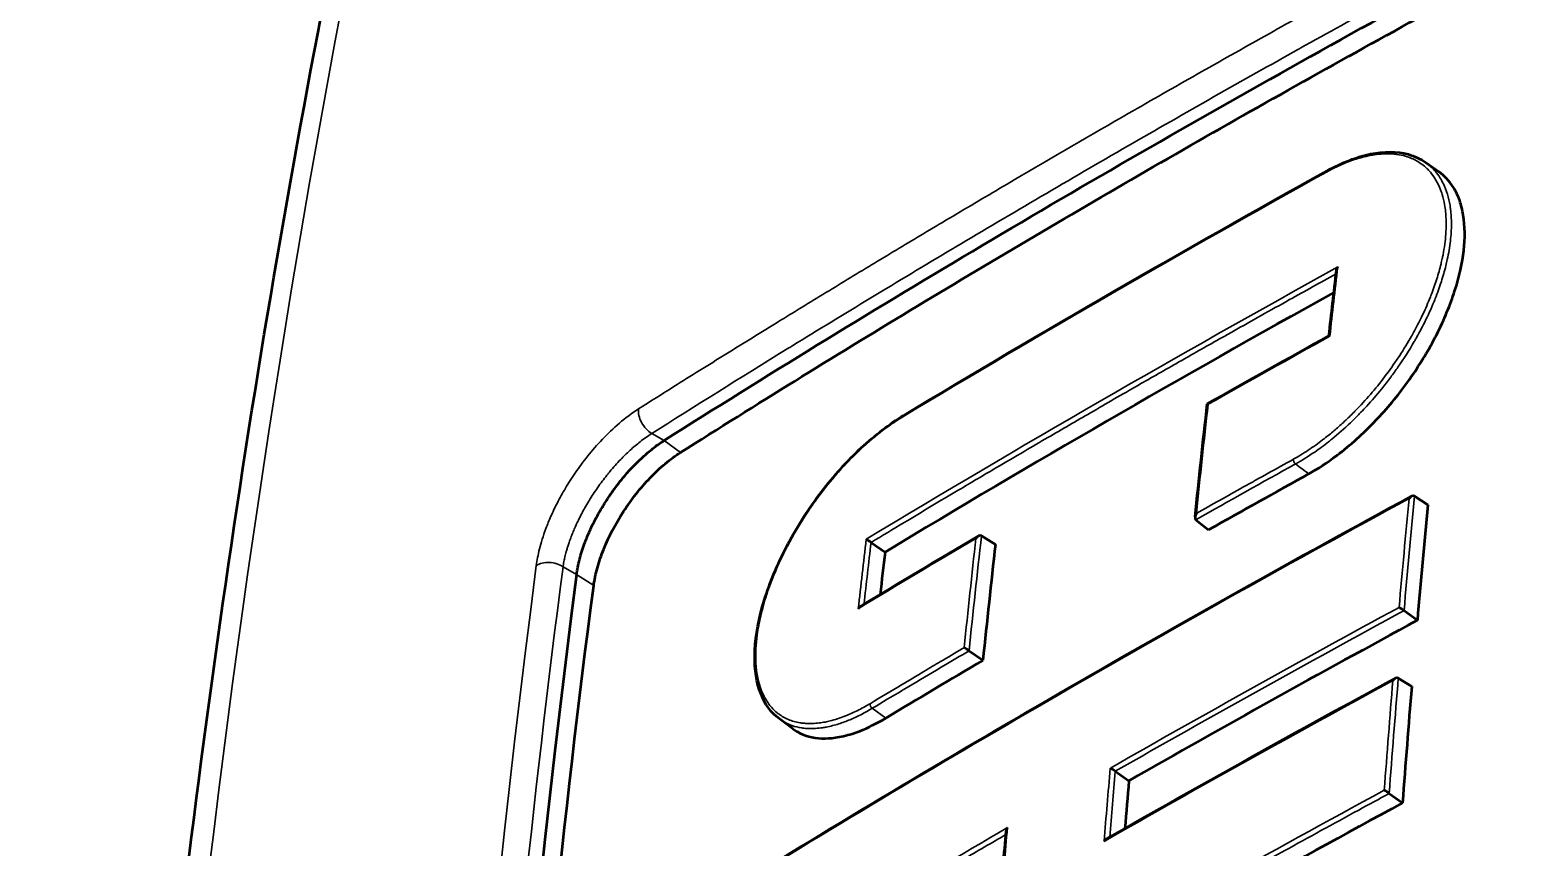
# Model space of a CAD drawing. Header units: millimetres. Extents: x 40 to 2195, y 40 to 1687.
# Drawn here: x 384.21 to 423.98, y 425.25 to 447 of the extents above; entities that cross this region are included whole.
import ezdxf

# ---------------------------------------------------------------- set-up
doc = ezdxf.new("R2010")
doc.units = ezdxf.units.MM
doc.header["$LTSCALE"] = 8
doc.layers.add('Visible (ISO)', color=7, linetype='Continuous', lineweight=50)
doc.layers.add('Visible Narrow (ISO)', color=7, linetype='Continuous', lineweight=35)

msp = doc.modelspace()

# ---------------------------------------------------------------- linework, layer by layer
at = {"layer": 'Visible (ISO)'}
for p, q in [((421.363, 443.468), (421.716, 443.218)), ((421.065, 434.594), (421.422, 434.361)), ((415.246, 433.965), (415.582, 433.692)), ((409.539, 433.537), (409.91, 433.306)), ((406.601, 433.361), (406.973, 433.103)), ((420.785, 431.545), (421.14, 431.287)), ((409.208, 430.477), (409.577, 430.223)), ((420.633, 429.752), (420.99, 429.525)), ((404.162, 428.662), (404.162, 428.662)), ((404.516, 428.401), (404.162, 428.662)), ((404.35, 428.548), (404.35, 428.548)), ((413.101, 427.27), (413.464, 427.018)), ((420.391, 426.681), (420.746, 426.429))]:
    msp.add_line(p, q, dxfattribs=at)
for centre, major_axis, ratio, start_param, end_param in [((692.561, 275.366), (395.235, 0.008), 0.577338, 2.335535, 2.378308), ((418.879, 438.793), (-0.0936, 0.0625), 0.061882, 5.575964, 6.251192), ((415.641, 436.984), (-0.0937, 0.0619), 0.057432, 5.584561, 6.31249), ((403.674, 434.362), (-2.37, 4.402), 0.556854, 0.714726, 0.714738), ((407.521, 436.654), (-0.0515, 0.0857), 0.588874, 6.282755, 6.283228), ((691.066, 223.45), (394.446, -54.236), 0.656787, 2.42076, 2.430083), ((420.987, 434.476), (0.078, 0.118), 0.59797, 0.00349, 1.539846), ((741.531, 210.692), (-227.599, 394.212), 0.57735, 0.680668, 0.689419), ((415.328, 434.08), (-0.077, -0.118), 0.605987, 4.676561, 6.22091), ((409.463, 433.418), (0.077, 0.119), 0.614205, 0.01103, 1.547069), ((406.544, 433.393), (-0.0936, 0.0603), 0.044826, 4.077557, 5.613812), ((726.363, 201.935), (-227.652, 394.305), 0.57735, 0.659259, 0.662531), ((729.544, 203.771), (-227.689, 394.368), 0.57735, 0.664087, 0.672958), ((717.722, 196.945), (-227.724, 394.43), 0.57735, 0.646719, 0.864446), ((406.332, 431.547), (0.076, 0.119), 0.616969, 0.897032, 1.549565), ((420.721, 431.581), (-0.0949, 0.0623), 0.055304, 4.012895, 5.548925), ((692.426, 264.291), (396.568, 0.006), 0.57734, 2.324138, 2.351015), ((409.149, 430.511), (-0.0942, 0.0605), 0.043249, 4.057644, 5.593681), ((691.022, 223.424), (394.234, -55.751), 0.654156, 2.453773, 2.463095), ((420.556, 429.634), (0.077, 0.118), 0.594165, 0.006189, 1.542543), ((741.531, 210.692), (-227.599, 394.212), 0.57735, 0.694418, 0.703158), ((407.284, 428.774), (0.949, -1.762), 0.557039, 4.477203, 4.477208), ((413.039, 427.305), (-0.095, 0.0608), 0.043679, 4.032744, 5.568768), ((733.996, 206.342), (-227.697, 394.383), 0.57735, 0.689461, 0.693062), ((420.326, 426.717), (-0.0956, 0.0619), 0.049384, 4.001946, 5.537979), ((692.377, 259.232), (397.054, 0.005), 0.577343, 2.32418, 2.388196), ((410.301, 425.724), (-0.076, -0.119), 0.605841, 4.692033, 5.419687), ((412.873, 425.358), (0.076, 0.119), 0.60162, 0.852148, 1.54954)]:
    msp.add_ellipse(centre, major_axis=major_axis, ratio=ratio, start_param=start_param, end_param=end_param, dxfattribs=at)
for points in [[(401.092, 436.07), (403.783, 437.772), (409.253, 441.127), (417.72, 446.016), (423.532, 449.174), (426.48, 450.728)], [(407.469, 436.74), (411.15, 438.953), (414.908, 441.123), (418.74, 443.247)], [(418.786, 438.856), (418.851, 439.437), (418.918, 440.018), (418.986, 440.598)], [(415.548, 437.046), (416.621, 437.653), (417.701, 438.257), (418.786, 438.856)], [(415.223, 434.039), (415.327, 435.044), (415.435, 436.046), (415.548, 437.045)], [(403.066, 424.243), (408.846, 427.8), (414.825, 431.252), (420.987, 434.589)], [(406.322, 431.658), (407.36, 432.286), (408.404, 432.91), (409.455, 433.529)], [(412.869, 425.471), (415.398, 426.916), (417.961, 428.342), (420.556, 429.747)], [(404.178, 428.77), (404.179, 428.77), (404.179, 428.77), (404.179, 428.77)], [(410.04, 423.837), (410.091, 424.453), (410.143, 425.068), (410.197, 425.681)]]:
    msp.add_open_spline(points, degree=3, dxfattribs=at)
for points, knots in [([(401.528, 435.752), (403.543, 437.026), (405.583, 438.288), (409.712, 440.783), (411.801, 442.016), (416.028, 444.457), (418.165, 445.663), (422.486, 448.047), (424.671, 449.225), (426.878, 450.388)], [-3.586311, -3.586311, -3.586311, -3.586311, -2.689698, -2.689698, -1.793156, -1.793156, -0.896615, -0.896615, -0.000001, -0.000001, -0.000001, -0.000001]), ([(389.441, 315.745), (387.277, 333.334), (386.018, 350.579), (385.342, 383.905), (385.921, 400.061), (388.508, 426.858), (390.098, 437.858), (392.172, 448.43)], [0, 0, 0, 0, 6.038651, 6.038651, 12.069741, 12.069741, 16.50056, 16.50056, 16.50056, 16.50056]), ([(418.74, 443.247), (419.137, 443.467), (419.532, 443.621), (420.257, 443.769), (420.597, 443.767), (421.065, 443.64), (421.224, 443.566), (421.364, 443.467)], [0, 0, 0, 0, 0.1638982, 0.1638982, 0.3257086, 0.3257086, 0.4207474, 0.4207474, 0.4207474, 0.4207474]), ([(418.247, 435.183), (418.492, 435.319), (418.74, 435.481), (418.986, 435.666), (419.061, 435.722), (419.136, 435.78), (419.21, 435.841), (419.381, 435.98), (419.55, 436.129), (419.716, 436.287), (419.861, 436.425), (420.003, 436.57), (420.141, 436.72), (420.44, 437.045), (420.72, 437.395), (420.975, 437.762), (420.979, 437.768), (420.984, 437.775), (420.988, 437.781), (421.228, 438.127), (421.454, 438.501), (421.654, 438.895), (421.753, 439.09), (421.845, 439.288), (421.928, 439.491), (422.007, 439.681), (422.074, 439.865), (422.132, 440.044), (422.259, 440.437), (422.336, 440.8), (422.373, 441.126), (422.41, 441.451), (422.411, 441.771), (422.362, 442.069), (422.341, 442.203), (422.309, 442.332), (422.266, 442.454), (422.221, 442.585), (422.165, 442.702), (422.101, 442.806), (421.993, 442.978), (421.863, 443.115), (421.716, 443.218)], [0.000096, 0.000096, 0.000096, 0.000096, 0.102098, 0.102098, 0.102098, 0.133174, 0.133174, 0.133174, 0.204765, 0.204765, 0.204765, 0.267338, 0.267338, 0.267338, 0.402582, 0.402582, 0.402582, 0.404955, 0.404955, 0.404955, 0.532597, 0.532597, 0.532597, 0.595416, 0.595416, 0.595416, 0.65441, 0.65441, 0.65441, 0.784707, 0.784707, 0.784707, 0.914588, 0.914588, 0.914588, 0.972952, 0.972952, 0.972952, 1.035203, 1.035203, 1.035203, 1.13872, 1.13872, 1.13872, 1.13872]), ([(418.986, 440.598), (418.986, 440.601), (418.986, 440.604), (418.99, 440.621), (418.994, 440.636), (419.009, 440.668), (419.018, 440.682), (419.022, 440.688), (419.022, 440.689), (419.022, 440.689)], [-0.004245898, -0.004245898, -0.004245898, -0.004245898, -0.003891126, -0.003891126, -0.002246713, -0.002246713, 0, 0, 0.000037705, 0.000037705, 0.000037705, 0.000037705]), ([(404.162, 428.662), (403.943, 428.822), (403.773, 429.056), (403.552, 429.624), (403.499, 429.966), (403.509, 430.739), (403.579, 431.183), (403.834, 432.103), (404.024, 432.591), (404.496, 433.542), (404.783, 434.018), (405.415, 434.898), (405.768, 435.314), (406.495, 436.038), (406.879, 436.355), (407.326, 436.652), (407.397, 436.697), (407.468, 436.739)], [0, 0, 0, 0, 0.156813, 0.156813, 0.314571, 0.314571, 0.479921, 0.479921, 0.645399, 0.645399, 0.808947, 0.808947, 0.970723, 0.970723, 1.131718, 1.131718, 1.162251, 1.162251, 1.162251, 1.162251]), ([(398.763, 432.502), (398.771, 432.567), (398.782, 432.632), (398.808, 432.766), (398.824, 432.834), (398.878, 433.042), (398.922, 433.185), (399.012, 433.427), (399.052, 433.525), (399.12, 433.679), (399.145, 433.736), (399.245, 433.942), (399.325, 434.092), (399.462, 434.323), (399.513, 434.406), (399.619, 434.569), (399.674, 434.65), (399.832, 434.87), (399.938, 435.006), (400.214, 435.33), (400.387, 435.508), (400.652, 435.744), (400.74, 435.818), (400.916, 435.953), (401.004, 436.015), (401.092, 436.07)], [0.0000293, 0.0000293, 0.0000293, 0.0000293, 0.0255319, 0.0255319, 0.0510632, 0.0510632, 0.1022479, 0.1022479, 0.1363719, 0.1363719, 0.155874, 0.155874, 0.2078289, 0.2078289, 0.2370994, 0.2370994, 0.2663457, 0.2663457, 0.3184127, 0.3184127, 0.396802, 0.396802, 0.43599, 0.43599, 0.4751373, 0.4751373, 0.4751373, 0.4751373]), ([(399.219, 432.215), (399.238, 432.363), (399.271, 432.52), (399.361, 432.846), (399.418, 433.014), (399.623, 433.518), (399.802, 433.857), (400.226, 434.508), (400.466, 434.812), (400.853, 435.216), (400.988, 435.342), (401.259, 435.568), (401.394, 435.668), (401.528, 435.752)], [-0.472271, -0.472271, -0.472271, -0.472271, -0.4128749, -0.4128749, -0.3533168, -0.3533168, -0.2361431, -0.2361431, -0.1192649, -0.1192649, -0.059496, -0.059496, -0.000001, -0.000001, -0.000001, -0.000001]), ([(397.135, 352.752), (396.213, 366.723), (395.926, 380.375), (396.622, 406.921), (397.605, 419.796), (399.219, 432.215)], [-9.905789, -9.905789, -9.905789, -9.905789, -4.95291, -4.95291, -0.00002, -0.00002, -0.00002, -0.00002]), ([(404.516, 428.401), (404.55, 428.376), (404.585, 428.353), (404.621, 428.332), (404.625, 428.33), (404.628, 428.328), (404.632, 428.326), (404.822, 428.217), (405.044, 428.156), (405.292, 428.147), (405.406, 428.143), (405.526, 428.149), (405.651, 428.167), (405.795, 428.187), (405.944, 428.221), (406.097, 428.27), (406.164, 428.291), (406.232, 428.315), (406.3, 428.342), (406.525, 428.429), (406.757, 428.544), (406.993, 428.686)], [1.1377268, 1.1377268, 1.1377268, 1.1377268, 1.1636185, 1.1636185, 1.1636185, 1.1660145, 1.1660145, 1.1660145, 1.3017024, 1.3017024, 1.3017024, 1.3644493, 1.3644493, 1.3644493, 1.4363101, 1.4363101, 1.4363101, 1.467449, 1.467449, 1.467449, 1.5698715, 1.5698715, 1.5698715, 1.5698715])]:
    msp.add_open_spline(points, degree=3, knots=knots, dxfattribs=at)
at = {"layer": 'Visible Narrow (ISO)'}
for p, q in [((400.474, 436.587), (400.474, 436.587)), ((400.765, 436.259), (401.092, 436.07)), ((401.092, 436.07), (401.528, 435.752)), ((398.402, 432.711), (398.763, 432.503)), ((398.763, 432.502), (399.219, 432.215)), ((406.634, 428.946), (406.993, 428.686))]:
    msp.add_line(p, q, dxfattribs=at)
for centre, major_axis, ratio, start_param, end_param in [((695.693, 185.97), (-215.007, 399.564), 0.556828, 0.595999, 0.960568), ((692.607, 278.576), (-395.384, 0), 0.577351, 5.477629, 5.517946), ((418.789, 443.16), (-0.0485, 0.0875), 0.565595, 0.000357, 0.660539), ((692.563, 275.514), (395.818, 0), 0.577351, 2.333772, 2.378618), ((738.822, 209.127), (227.951, -394.822), 0.57735, 3.800593, 3.805917), ((693.362, 244.994), (-397.593, 30.477), 0.626068, 5.521472, 5.532769), ((400.777, 436.66), (-0.267, 0.423), 0.602997, 0.615309, 2.297473), ((407.521, 436.654), (-0.0515, 0.0857), 0.588874, 0.000043, 0.639835), ((735.636, 207.288), (227.988, -394.887), 0.57735, 3.805942, 3.814284), ((692.497, 233.861), (396.863, -41.236), 0.638621, 2.399313, 2.403984), ((417.907, 435.523), (0.0484, -0.0875), 0.566522, 3.856835, 5.361165), ((691.933, 222.785), (396.189, -54.476), 0.656788, 2.420802, 2.430034), ((692.497, 233.861), (396.863, -41.236), 0.638621, 2.403984, 2.408316), ((692.461, 267.457), (-396.827, 0), 0.57735, 5.466008, 5.529565), ((741.462, 210.652), (-227.9, 394.735), 0.57735, 0.680927, 0.689162), ((741.36, 210.81), (-227.73, 394.438), 0.577351, 0.680704, 0.689382), ((693.389, 245.002), (-397.516, 31.467), 0.62445, 5.556343, 5.567641), ((729.456, 203.72), (-227.988, 394.887), 0.57735, 0.664345, 0.6727), ((729.374, 203.881), (-227.834, 394.6), 0.577362, 0.664111, 0.672909), ((726.271, 201.881), (-227.951, 394.822), 0.57735, 0.659, 0.66433), ((726.43, 201.854), (-227.963, 394.857), 0.577342, 0.65923, 0.663987), ((717.337, 196.723), (228.211, -395.272), 0.57735, 3.788423, 4.005991), ((398.061, 432.498), (-0.496, 0.064), 0.651559, 4.041814, 5.631396), ((692.428, 264.427), (397.156, 0), 0.57735, 2.324442, 2.351319), ((692.421, 264.342), (397.06, 0), 0.57735, 2.324191, 2.351068), ((692.407, 262.4), (-397.36, -0.005), 0.577342, 5.466045, 5.492908), ((741.462, 210.652), (-227.9, 394.735), 0.57735, 0.694676, 0.702901), ((741.397, 210.782), (-227.756, 394.484), 0.577351, 0.694454, 0.70312), ((406.644, 429.021), (0.0515, -0.0857), 0.588839, 3.807202, 5.340252), ((733.915, 206.295), (-227.998, 394.904), 0.57735, 0.689204, 0.694715), ((734.067, 206.276), (-228.006, 394.924), 0.577346, 0.689428, 0.694386), ((692.378, 259.362), (397.644, -0.001), 0.577351, 2.324482, 2.387909), ((692.422, 264.502), (397.147, 0.078), 0.577224, 2.360956, 2.387833), ((731.177, 204.714), (227.998, -394.904), 0.57735, 3.830796, 3.836308)]:
    msp.add_ellipse(centre, major_axis=major_axis, ratio=ratio, start_param=start_param, end_param=end_param, dxfattribs=at)
for points, knots in [([(425.853, 451.6), (425.319, 451.319), (424.772, 451.029), (424.21, 450.729), (423.662, 450.437), (423.101, 450.136), (422.525, 449.826), (422.338, 449.725), (422.148, 449.622), (421.958, 449.519), (421.442, 449.24), (420.916, 448.953), (420.38, 448.66), (419.861, 448.376), (419.333, 448.085), (418.798, 447.79), (418.416, 447.578), (418.03, 447.363), (417.641, 447.146), (417.045, 446.814), (416.443, 446.476), (415.837, 446.133), (415.239, 445.795), (414.637, 445.453), (414.032, 445.107), (413.719, 444.927), (413.404, 444.746), (413.089, 444.565), (412.07, 443.977), (411.045, 443.381), (410.031, 442.783), (409.517, 442.48), (409.006, 442.177), (408.499, 441.875), (408.056, 441.612), (407.617, 441.349), (407.184, 441.088), (406.745, 440.824), (406.313, 440.563), (405.887, 440.304), (405.452, 440.04), (405.024, 439.779), (404.606, 439.523), (404.458, 439.432), (404.312, 439.343), (404.168, 439.254), (403.677, 438.952), (403.201, 438.658), (402.739, 438.371), (402.264, 438.075), (401.802, 437.787), (401.354, 437.505), (401.034, 437.304), (400.72, 437.107), (400.412, 436.912)], [0, 0, 0, 0, 0.072612, 0.072612, 0.072612, 0.143538, 0.143538, 0.143538, 0.166667, 0.166667, 0.166667, 0.229194, 0.229194, 0.229194, 0.289872, 0.289872, 0.289872, 0.333333, 0.333333, 0.333333, 0.400048, 0.400048, 0.400048, 0.46584, 0.46584, 0.46584, 0.5, 0.5, 0.5, 0.610613, 0.610613, 0.610613, 0.666667, 0.666667, 0.666667, 0.715567, 0.715567, 0.715567, 0.76497, 0.76497, 0.76497, 0.815524, 0.815524, 0.815524, 0.833333, 0.833333, 0.833333, 0.893665, 0.893665, 0.893665, 0.955708, 0.955708, 0.955708, 1, 1, 1, 1]), ([(426.175, 450.929), (424.98, 450.299), (423.719, 449.627), (422.384, 448.905), (422.351, 448.887), (422.317, 448.869), (422.284, 448.851), (420.928, 448.116), (419.494, 447.33), (418.025, 446.51), (418.008, 446.5), (417.99, 446.491), (417.973, 446.481), (416.485, 445.651), (414.961, 444.787), (413.426, 443.902), (411.892, 443.018), (410.347, 442.113), (408.841, 441.216), (408.822, 441.204), (408.802, 441.192), (408.782, 441.181), (407.297, 440.296), (405.851, 439.419), (404.515, 438.598), (404.481, 438.576), (404.446, 438.555), (404.411, 438.533), (403.098, 437.726), (401.892, 436.971), (400.765, 436.259)], [0.0000023, 0.0000023, 0.0000023, 0.0000023, 0.1626297, 0.1626297, 0.1626297, 0.1666667, 0.1666667, 0.1666667, 0.3313925, 0.3313925, 0.3313925, 0.3333333, 0.3333333, 0.3333333, 0.5, 0.5, 0.5, 0.6666667, 0.6666667, 0.6666667, 0.6688647, 0.6688647, 0.6688647, 0.8333333, 0.8333333, 0.8333333, 0.8376343, 0.8376343, 0.8376343, 1, 1, 1, 1]), ([(417.838, 435.571), (417.904, 435.609), (417.97, 435.648), (418.036, 435.688), (418.102, 435.728), (418.169, 435.77), (418.235, 435.814), (418.301, 435.858), (418.368, 435.904), (418.434, 435.951), (418.496, 435.995), (418.557, 436.041), (418.619, 436.088), (418.645, 436.109), (418.671, 436.129), (418.698, 436.15), (418.782, 436.216), (418.866, 436.286), (418.951, 436.358), (419.035, 436.431), (419.12, 436.506), (419.204, 436.584), (419.288, 436.662), (419.371, 436.743), (419.454, 436.826), (419.47, 436.843), (419.486, 436.859), (419.502, 436.875), (419.516, 436.89), (419.53, 436.904), (419.544, 436.919), (419.68, 437.059), (419.812, 437.205), (419.94, 437.356), (420.069, 437.508), (420.194, 437.664), (420.313, 437.824), (420.316, 437.828), (420.319, 437.832), (420.322, 437.836), (420.443, 437.998), (420.559, 438.164), (420.67, 438.333), (420.78, 438.502), (420.885, 438.674), (420.983, 438.847), (420.988, 438.856), (420.994, 438.866), (420.999, 438.875), (421.1, 439.055), (421.194, 439.237), (421.28, 439.419), (421.355, 439.577), (421.424, 439.735), (421.486, 439.892), (421.495, 439.915), (421.504, 439.938), (421.513, 439.962), (421.566, 440.099), (421.614, 440.236), (421.657, 440.371), (421.699, 440.506), (421.737, 440.64), (421.769, 440.771), (421.78, 440.818), (421.791, 440.864), (421.8, 440.91), (421.808, 440.945), (421.815, 440.98), (421.822, 441.014), (421.859, 441.204), (421.884, 441.388), (421.897, 441.565), (421.903, 441.657), (421.907, 441.748), (421.907, 441.836), (421.907, 441.878), (421.906, 441.919), (421.904, 441.96), (421.899, 442.096), (421.886, 442.225), (421.864, 442.348), (421.848, 442.441), (421.826, 442.531), (421.8, 442.617), (421.787, 442.66), (421.773, 442.702), (421.757, 442.743), (421.722, 442.835), (421.68, 442.922), (421.633, 443.002), (421.589, 443.077), (421.54, 443.146), (421.487, 443.21), (421.456, 443.246), (421.423, 443.281), (421.389, 443.313), (421.308, 443.391), (421.218, 443.457), (421.12, 443.512), (421.077, 443.536), (421.033, 443.558), (420.987, 443.577), (420.935, 443.599), (420.882, 443.618), (420.827, 443.635), (420.75, 443.657), (420.669, 443.674), (420.585, 443.685), (420.504, 443.696), (420.419, 443.701), (420.332, 443.701), (420.263, 443.701), (420.193, 443.697), (420.121, 443.69), (420.116, 443.69), (420.111, 443.689), (420.106, 443.689), (420.034, 443.681), (419.96, 443.671), (419.886, 443.656), (419.811, 443.642), (419.736, 443.625), (419.66, 443.604), (419.626, 443.595), (419.592, 443.586), (419.558, 443.575), (419.496, 443.556), (419.433, 443.535), (419.37, 443.512), (419.337, 443.501), (419.305, 443.488), (419.272, 443.475), (419.209, 443.45), (419.144, 443.423), (419.079, 443.393), (419.015, 443.364), (418.95, 443.333), (418.885, 443.3), (418.83, 443.272), (418.776, 443.243), (418.72, 443.212)], [0.0000277, 0.0000277, 0.0000277, 0.0000277, 0.0176556, 0.0176556, 0.0176556, 0.0354503, 0.0354503, 0.0354503, 0.0532686, 0.0532686, 0.0532686, 0.0698869, 0.0698869, 0.0698869, 0.0769231, 0.0769231, 0.0769231, 0.0996333, 0.0996333, 0.0996333, 0.1224928, 0.1224928, 0.1224928, 0.1454533, 0.1454533, 0.1454533, 0.149911, 0.149911, 0.149911, 0.1538462, 0.1538462, 0.1538462, 0.1918536, 0.1918536, 0.1918536, 0.2298611, 0.2298611, 0.2298611, 0.2307692, 0.2307692, 0.2307692, 0.2692308, 0.2692308, 0.2692308, 0.3076923, 0.3076923, 0.3076923, 0.3098152, 0.3098152, 0.3098152, 0.3498097, 0.3498097, 0.3498097, 0.3846154, 0.3846154, 0.3846154, 0.3897722, 0.3897722, 0.3897722, 0.4202499, 0.4202499, 0.4202499, 0.4507662, 0.4507662, 0.4507662, 0.4615385, 0.4615385, 0.4615385, 0.4697431, 0.4697431, 0.4697431, 0.5148635, 0.5148635, 0.5148635, 0.5384615, 0.5384615, 0.5384615, 0.5497243, 0.5497243, 0.5497243, 0.5868972, 0.5868972, 0.5868972, 0.6153846, 0.6153846, 0.6153846, 0.6296864, 0.6296864, 0.6296864, 0.6621372, 0.6621372, 0.6621372, 0.6923077, 0.6923077, 0.6923077, 0.7096895, 0.7096895, 0.7096895, 0.7510607, 0.7510607, 0.7510607, 0.7692308, 0.7692308, 0.7692308, 0.7896905, 0.7896905, 0.7896905, 0.8182969, 0.8182969, 0.8182969, 0.8461538, 0.8461538, 0.8461538, 0.8680916, 0.8680916, 0.8680916, 0.8695888, 0.8695888, 0.8695888, 0.8915379, 0.8915379, 0.8915379, 0.9134332, 0.9134332, 0.9134332, 0.9230769, 0.9230769, 0.9230769, 0.9408579, 0.9408579, 0.9408579, 0.9499439, 0.9499439, 0.9499439, 0.967707, 0.967707, 0.967707, 0.9853087, 0.9853087, 0.9853087, 0.9999724, 0.9999724, 0.9999724, 0.9999724]), ([(417.897, 435.448), (417.898, 435.449), (417.9, 435.45), (418.069, 435.544), (418.238, 435.649), (418.53, 435.85), (418.653, 435.941), (418.805, 436.061), (418.834, 436.084), (419.031, 436.243), (419.197, 436.39), (419.455, 436.635), (419.547, 436.727), (419.69, 436.875), (419.741, 436.93), (419.927, 437.132), (420.059, 437.284), (420.27, 437.545), (420.351, 437.65), (420.497, 437.844), (420.561, 437.934), (420.778, 438.246), (420.923, 438.473), (421.072, 438.731), (421.088, 438.759), (421.173, 438.909), (421.239, 439.032), (421.393, 439.335), (421.477, 439.515), (421.574, 439.747), (421.596, 439.799), (421.676, 440.002), (421.73, 440.152), (421.824, 440.442), (421.864, 440.582), (421.912, 440.776), (421.925, 440.833), (421.974, 441.057), (422.001, 441.221), (422.037, 441.537), (422.046, 441.687), (422.046, 441.967), (422.038, 442.097), (422.018, 442.254), (422.014, 442.288), (421.991, 442.429), (421.967, 442.531), (421.908, 442.724), (421.873, 442.815), (421.806, 442.955), (421.778, 443.007), (421.708, 443.119), (421.665, 443.178), (421.544, 443.321), (421.46, 443.399), (421.366, 443.466), (421.365, 443.466), (421.364, 443.467)], [0, 0, 0, 0, 0.0004379, 0.0004379, 0.0447395, 0.0447395, 0.0769231, 0.0769231, 0.0845261, 0.0845261, 0.1286668, 0.1286668, 0.1538462, 0.1538462, 0.1680747, 0.1680747, 0.205981, 0.205981, 0.2307692, 0.2307692, 0.2512699, 0.2512699, 0.3016644, 0.3016644, 0.3076923, 0.3076923, 0.3343977, 0.3343977, 0.3733269, 0.3733269, 0.3846154, 0.3846154, 0.4174197, 0.4174197, 0.4487234, 0.4487234, 0.4615385, 0.4615385, 0.5004539, 0.5004539, 0.5384615, 0.5384615, 0.5739562, 0.5739562, 0.5837168, 0.5837168, 0.6153846, 0.6153846, 0.6467909, 0.6467909, 0.6668029, 0.6668029, 0.6923077, 0.6923077, 0.7336241, 0.7336241, 0.7341614, 0.7341614, 0.7341614, 0.7341614]), ([(406.601, 433.361), (406.895, 433.538), (407.19, 433.715), (407.486, 433.893), (407.961, 434.178), (408.439, 434.463), (408.922, 434.75), (409.26, 434.95), (409.6, 435.151), (409.941, 435.352), (410.185, 435.495), (410.43, 435.639), (410.675, 435.783), (410.884, 435.906), (411.094, 436.028), (411.303, 436.15), (411.681, 436.371), (412.058, 436.59), (412.438, 436.809), (412.861, 437.054), (413.286, 437.299), (413.716, 437.546), (414.071, 437.749), (414.43, 437.954), (414.794, 438.161), (414.8, 438.165), (414.806, 438.168), (414.812, 438.171), (414.87, 438.204), (414.928, 438.237), (414.986, 438.271), (415.345, 438.475), (415.71, 438.681), (416.083, 438.891), (416.136, 438.921), (416.189, 438.951), (416.243, 438.981), (416.728, 439.254), (417.227, 439.534), (417.738, 439.819), (418.143, 440.045), (418.555, 440.273), (418.975, 440.505)], [0, 0, 0, 0, 0.0768913, 0.0768913, 0.0768913, 0.2, 0.2, 0.2, 0.2859818, 0.2859818, 0.2859818, 0.3474561, 0.3474561, 0.3474561, 0.4, 0.4, 0.4, 0.4945353, 0.4945353, 0.4945353, 0.6, 0.6, 0.6, 0.6871243, 0.6871243, 0.6871243, 0.6885505, 0.6885505, 0.6885505, 0.7024038, 0.7024038, 0.7024038, 0.7878384, 0.7878384, 0.7878384, 0.8, 0.8, 0.8, 0.9104398, 0.9104398, 0.9104398, 0.9977365, 0.9977365, 0.9977365, 0.9977365]), ([(400.412, 436.912), (400.233, 436.798), (399.892, 436.541), (399.438, 436.106), (399.05, 435.658), (398.725, 435.218), (398.459, 434.8), (398.244, 434.409), (398.075, 434.051), (397.944, 433.728), (397.844, 433.435), (397.774, 433.184), (397.723, 432.953), (397.701, 432.812), (397.692, 432.745)], [0, 0, 0, 0, 0.0833333, 0.1666667, 0.25, 0.3333333, 0.4166667, 0.5, 0.5833333, 0.6666667, 0.75, 0.8333333, 0.9166667, 1, 1, 1, 1]), ([(407.449, 436.705), (407.386, 436.667), (407.323, 436.627), (407.26, 436.586), (407.133, 436.502), (407.007, 436.412), (406.881, 436.316), (406.836, 436.282), (406.792, 436.247), (406.747, 436.211), (406.685, 436.16), (406.623, 436.109), (406.561, 436.055), (406.486, 435.99), (406.411, 435.923), (406.336, 435.853), (406.261, 435.783), (406.186, 435.711), (406.112, 435.637), (406.038, 435.563), (405.965, 435.487), (405.892, 435.409), (405.873, 435.388), (405.853, 435.367), (405.834, 435.346), (405.787, 435.295), (405.741, 435.243), (405.695, 435.19), (405.529, 435), (405.369, 434.802), (405.216, 434.598), (405.146, 434.503), (405.077, 434.408), (405.01, 434.31), (404.979, 434.266), (404.949, 434.222), (404.919, 434.178), (404.721, 433.881), (404.537, 433.573), (404.374, 433.262), (404.358, 433.231), (404.342, 433.201), (404.327, 433.17), (404.311, 433.139), (404.295, 433.108), (404.28, 433.077), (404.124, 432.764), (403.99, 432.449), (403.881, 432.14), (403.865, 432.095), (403.849, 432.05), (403.834, 432.005), (403.829, 431.99), (403.824, 431.975), (403.819, 431.96), (403.759, 431.773), (403.707, 431.59), (403.665, 431.41), (403.624, 431.236), (403.593, 431.066), (403.571, 430.902), (403.536, 430.647), (403.524, 430.405), (403.535, 430.181), (403.539, 430.111), (403.544, 430.043), (403.552, 429.977), (403.553, 429.965), (403.555, 429.953), (403.556, 429.942), (403.59, 429.684), (403.657, 429.456), (403.756, 429.263), (403.759, 429.257), (403.762, 429.252), (403.765, 429.246), (403.774, 429.229), (403.783, 429.212), (403.792, 429.196), (403.821, 429.147), (403.851, 429.1), (403.883, 429.057), (403.916, 429.013), (403.95, 428.972), (403.987, 428.934), (404.023, 428.896), (404.06, 428.861), (404.1, 428.829), (404.129, 428.805), (404.158, 428.783), (404.189, 428.763), (404.21, 428.749), (404.231, 428.735), (404.253, 428.722), (404.3, 428.695), (404.349, 428.67), (404.399, 428.649), (404.499, 428.608), (404.603, 428.579), (404.711, 428.561), (404.726, 428.559), (404.741, 428.557), (404.756, 428.555), (404.79, 428.55), (404.824, 428.547), (404.859, 428.545), (404.917, 428.541), (404.977, 428.54), (405.036, 428.542), (405.098, 428.544), (405.159, 428.549), (405.221, 428.556), (405.273, 428.563), (405.325, 428.571), (405.377, 428.581), (405.421, 428.59), (405.465, 428.599), (405.509, 428.61), (405.574, 428.626), (405.639, 428.644), (405.703, 428.665), (405.769, 428.686), (405.835, 428.71), (405.901, 428.735), (405.932, 428.747), (405.962, 428.759), (405.993, 428.772), (406.044, 428.794), (406.094, 428.816), (406.144, 428.839), (406.201, 428.866), (406.258, 428.895), (406.315, 428.924), (406.373, 428.955), (406.431, 428.987), (406.488, 429.019), (406.516, 429.036), (406.544, 429.052), (406.573, 429.069)], [0, 0, 0, 0, 0.0162412, 0.0162412, 0.0162412, 0.0490867, 0.0490867, 0.0490867, 0.0607006, 0.0607006, 0.0607006, 0.0769231, 0.0769231, 0.0769231, 0.0965202, 0.0965202, 0.0965202, 0.1161638, 0.1161638, 0.1161638, 0.1357988, 0.1357988, 0.1357988, 0.1410805, 0.1410805, 0.1410805, 0.1538462, 0.1538462, 0.1538462, 0.1998976, 0.1998976, 0.1998976, 0.2211537, 0.2211537, 0.2211537, 0.2307692, 0.2307692, 0.2307692, 0.2949742, 0.2949742, 0.2949742, 0.3013161, 0.3013161, 0.3013161, 0.3076923, 0.3076923, 0.3076923, 0.3720677, 0.3720677, 0.3720677, 0.3814451, 0.3814451, 0.3814451, 0.3846154, 0.3846154, 0.3846154, 0.4236889, 0.4236889, 0.4236889, 0.4615656, 0.4615656, 0.4615656, 0.5201952, 0.5201952, 0.5201952, 0.5384615, 0.5384615, 0.5384615, 0.5416851, 0.5416851, 0.5416851, 0.6132193, 0.6132193, 0.6132193, 0.6153846, 0.6153846, 0.6153846, 0.621779, 0.621779, 0.621779, 0.6407584, 0.6407584, 0.6407584, 0.6597242, 0.6597242, 0.6597242, 0.6786009, 0.6786009, 0.6786009, 0.6923077, 0.6923077, 0.6923077, 0.7019183, 0.7019183, 0.7019183, 0.7225212, 0.7225212, 0.7225212, 0.7634877, 0.7634877, 0.7634877, 0.7692308, 0.7692308, 0.7692308, 0.7821647, 0.7821647, 0.7821647, 0.804199, 0.804199, 0.804199, 0.8269572, 0.8269572, 0.8269572, 0.8461538, 0.8461538, 0.8461538, 0.8623521, 0.8623521, 0.8623521, 0.8864008, 0.8864008, 0.8864008, 0.9112905, 0.9112905, 0.9112905, 0.9230769, 0.9230769, 0.9230769, 0.9425669, 0.9425669, 0.9425669, 0.9651299, 0.9651299, 0.9651299, 0.9884086, 0.9884086, 0.9884086, 1, 1, 1, 1]), ([(400.765, 436.259), (400.712, 436.225), (400.66, 436.19), (400.556, 436.116), (400.505, 436.078), (400.411, 436.004), (400.368, 435.969), (400.278, 435.893), (400.232, 435.852), (400.14, 435.768), (400.094, 435.724), (400.011, 435.643), (399.974, 435.605), (399.887, 435.514), (399.838, 435.462), (399.743, 435.355), (399.696, 435.301), (399.635, 435.227), (399.618, 435.207), (399.559, 435.134), (399.517, 435.081), (399.435, 434.974), (399.396, 434.92), (399.345, 434.849), (399.333, 434.832), (399.281, 434.758), (399.243, 434.702), (399.17, 434.59), (399.134, 434.534), (399.097, 434.472), (399.093, 434.466), (399.052, 434.4), (399.018, 434.341), (398.955, 434.23), (398.927, 434.179), (398.869, 434.069), (398.839, 434.01), (398.79, 433.909), (398.77, 433.866), (398.728, 433.775), (398.707, 433.726), (398.668, 433.635), (398.651, 433.592), (398.617, 433.505), (398.601, 433.462), (398.571, 433.38), (398.558, 433.34), (398.535, 433.27), (398.525, 433.239), (398.506, 433.177), (398.498, 433.146), (398.486, 433.106), (398.484, 433.096), (398.467, 433.033), (398.454, 432.981), (398.44, 432.918), (398.437, 432.904), (398.423, 432.836), (398.413, 432.784), (398.404, 432.726), (398.403, 432.719), (398.402, 432.711)], [0, 0, 0, 0, 0.028725, 0.028725, 0.057986, 0.057986, 0.083333, 0.083333, 0.111806, 0.111806, 0.141297, 0.141297, 0.166667, 0.166667, 0.201302, 0.201302, 0.236894, 0.236894, 0.25, 0.25, 0.285236, 0.285236, 0.321591, 0.321591, 0.333333, 0.333333, 0.372161, 0.372161, 0.412156, 0.412156, 0.416667, 0.416667, 0.460367, 0.460367, 0.5, 0.5, 0.547053, 0.547053, 0.583333, 0.583333, 0.626342, 0.626342, 0.666667, 0.666667, 0.7088, 0.7088, 0.75, 0.75, 0.785041, 0.785041, 0.821017, 0.821017, 0.833333, 0.833333, 0.898299, 0.898299, 0.916667, 0.916667, 0.988746, 0.988746, 1, 1, 1, 1]), ([(406.573, 429.069), (406.856, 429.24), (407.138, 429.409), (407.415, 429.574), (407.614, 429.693), (407.81, 429.81), (408.008, 429.927), (408.084, 429.972), (408.16, 430.018), (408.237, 430.063), (408.307, 430.104), (408.376, 430.146), (408.447, 430.187), (408.641, 430.302), (408.837, 430.418), (409.035, 430.535), (409.049, 430.543), (409.064, 430.552), (409.078, 430.56)], [0, 0, 0, 0, 0.333333, 0.333333, 0.333333, 0.573918, 0.573918, 0.573918, 0.666667, 0.666667, 0.666667, 0.750627, 0.750627, 0.750627, 0.983173, 0.983173, 0.983173, 1, 1, 1, 1]), ([(406.634, 428.946), (406.9, 429.106), (407.165, 429.265), (407.425, 429.42), (407.44, 429.429), (407.455, 429.438), (407.47, 429.447), (407.48, 429.452), (407.489, 429.458), (407.498, 429.463), (407.781, 429.633), (408.058, 429.797), (408.342, 429.965), (408.397, 429.998), (408.452, 430.031), (408.507, 430.063), (408.738, 430.2), (408.972, 430.338), (409.208, 430.477)], [0, 0, 0, 0, 0.304897, 0.304897, 0.304897, 0.32247, 0.32247, 0.32247, 0.333333, 0.333333, 0.333333, 0.666667, 0.666667, 0.666667, 0.7311, 0.7311, 0.7311, 1, 1, 1, 1]), ([(404.162, 428.662), (404.175, 428.652), (404.188, 428.643), (404.202, 428.634), (404.226, 428.617), (404.252, 428.601), (404.277, 428.586), (404.423, 428.503), (404.584, 428.45), (404.75, 428.425), (404.76, 428.424), (404.77, 428.422), (404.78, 428.421), (404.831, 428.414), (404.884, 428.41), (404.936, 428.408), (405.06, 428.403), (405.186, 428.411), (405.312, 428.43), (405.346, 428.435), (405.38, 428.441), (405.413, 428.447), (405.523, 428.468), (405.632, 428.497), (405.74, 428.531), (405.841, 428.563), (405.942, 428.6), (406.041, 428.642), (406.246, 428.728), (406.445, 428.832), (406.634, 428.946)], [0.6863524, 0.6863524, 0.6863524, 0.6863524, 0.6923077, 0.6923077, 0.6923077, 0.7032834, 0.7032834, 0.7032834, 0.7655796, 0.7655796, 0.7655796, 0.7692308, 0.7692308, 0.7692308, 0.7884429, 0.7884429, 0.7884429, 0.8339233, 0.8339233, 0.8339233, 0.8461538, 0.8461538, 0.8461538, 0.8858188, 0.8858188, 0.8858188, 0.9230769, 0.9230769, 0.9230769, 1, 1, 1, 1]), ([(402.423, 416.307), (402.766, 416.518), (403.106, 416.726), (403.442, 416.932), (404.204, 417.397), (404.947, 417.847), (405.668, 418.28), (406.135, 418.561), (406.593, 418.835), (407.043, 419.103), (407.106, 419.141), (407.17, 419.179), (407.234, 419.216), (407.589, 419.427), (407.939, 419.635), (408.285, 419.839), (408.386, 419.898), (408.486, 419.957), (408.586, 420.016), (408.611, 420.031), (408.635, 420.045), (408.66, 420.059), (409.067, 420.299), (409.468, 420.534), (409.866, 420.766), (410.146, 420.929), (410.425, 421.091), (410.702, 421.252), (410.962, 421.403), (411.221, 421.552), (411.48, 421.701), (411.879, 421.931), (412.277, 422.16), (412.676, 422.388), (413.075, 422.616), (413.475, 422.844), (413.878, 423.072), (413.937, 423.106), (413.997, 423.139), (414.056, 423.173), (414.129, 423.214), (414.202, 423.256), (414.275, 423.297), (414.695, 423.534), (415.12, 423.773), (415.551, 424.015), (415.975, 424.252), (416.405, 424.492), (416.844, 424.736), (416.964, 424.803), (417.085, 424.87), (417.207, 424.937), (417.336, 425.009), (417.467, 425.081), (417.598, 425.153), (418.24, 425.508), (418.901, 425.871), (419.579, 426.24), (419.847, 426.386), (420.118, 426.533), (420.391, 426.681)], [0, 0, 0, 0, 0.050982, 0.050982, 0.050982, 0.166667, 0.166667, 0.166667, 0.241657, 0.241657, 0.241657, 0.25231, 0.25231, 0.25231, 0.311774, 0.311774, 0.311774, 0.32907, 0.32907, 0.32907, 0.333333, 0.333333, 0.333333, 0.403829, 0.403829, 0.403829, 0.453509, 0.453509, 0.453509, 0.5, 0.5, 0.5, 0.571723, 0.571723, 0.571723, 0.643285, 0.643285, 0.643285, 0.653751, 0.653751, 0.653751, 0.666667, 0.666667, 0.666667, 0.740649, 0.740649, 0.740649, 0.813375, 0.813375, 0.813375, 0.833333, 0.833333, 0.833333, 0.854561, 0.854561, 0.854561, 0.95875, 0.95875, 0.95875, 1, 1, 1, 1]), ([(402.817, 421.171), (403.221, 421.419), (403.634, 421.672), (404.055, 421.929), (404.363, 422.117), (404.675, 422.306), (404.99, 422.497), (405.019, 422.515), (405.049, 422.533), (405.078, 422.551), (405.14, 422.588), (405.202, 422.626), (405.265, 422.664), (405.519, 422.817), (405.775, 422.972), (406.035, 423.128), (406.352, 423.319), (406.674, 423.512), (407.004, 423.709), (407.168, 423.807), (407.334, 423.906), (407.503, 424.006), (407.515, 424.013), (407.527, 424.02), (407.539, 424.027), (407.603, 424.066), (407.668, 424.104), (407.733, 424.143), (408.159, 424.396), (408.598, 424.655), (409.05, 424.921), (409.422, 425.14), (409.802, 425.362), (410.189, 425.588)], [0, 0, 0, 0, 0.1851322, 0.1851322, 0.1851322, 0.320708, 0.320708, 0.320708, 0.3333333, 0.3333333, 0.3333333, 0.3599953, 0.3599953, 0.3599953, 0.4686175, 0.4686175, 0.4686175, 0.600912, 0.600912, 0.600912, 0.6666667, 0.6666667, 0.6666667, 0.6713589, 0.6713589, 0.6713589, 0.696497, 0.696497, 0.696497, 0.8609899, 0.8609899, 0.8609899, 0.9961963, 0.9961963, 0.9961963, 0.9961963])]:
    msp.add_open_spline(points, degree=3, knots=knots, dxfattribs=at)
for points in [[(417.897, 435.448), (418.012, 435.358), (418.132, 435.272), (418.247, 435.183)], [(398.402, 432.711), (397.595, 426.494), (396.295, 413.825), (395.296, 394.176), (395.25, 373.944), (395.856, 360.108), (396.317, 353.115)]]:
    msp.add_open_spline(points, degree=3, dxfattribs=at)

doc.saveas('drawing.dxf')
